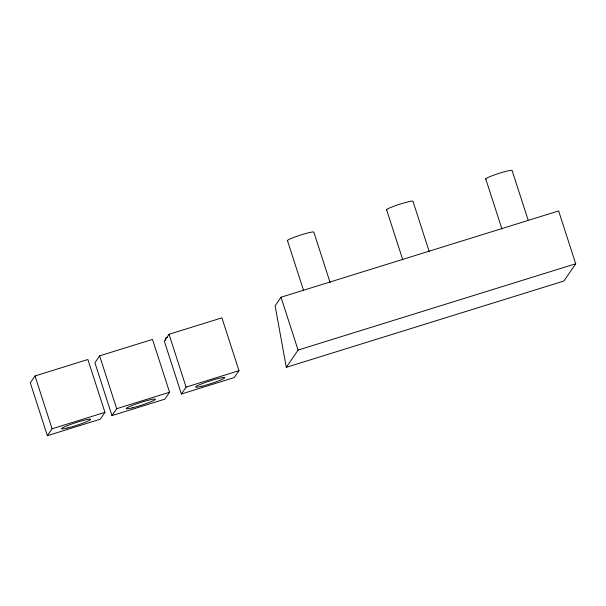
<?xml version="1.0" encoding="UTF-8"?>
<svg xmlns="http://www.w3.org/2000/svg" width="606" height="606" viewBox="0 0 606 606"><rect width="100%" height="100%" fill="white"/><g stroke="black" fill="none" stroke-linecap="round" stroke-linejoin="round"><path stroke-width="0.91" d="M35.012 375.947L30.3 382.84L47.366 435.676L100.24 419.238L104.952 412.345L87.885 359.51L35.012 375.947L52.078 428.783L47.366 435.676M99.619 355.858L94.915 362.759L111.974 415.595L164.855 399.157L169.566 392.256L152.5 339.421L99.619 355.858L116.685 408.694L111.974 415.595M169.036 334.285L164.324 341.178L181.391 394.014L234.264 377.576L238.976 370.683L221.91 317.847L169.036 334.285L186.103 387.12L181.391 394.014M281.017 297.235L275.124 305.856L286.305 367.312L563.921 281.01L575.7 263.769L558.634 210.933L281.017 297.235L298.076 350.071L286.305 367.312M167.37 337.542L166.097 337.603L165.271 338.815L165.771 340.367M298.076 350.071L575.7 263.769M52.078 428.783L104.952 412.345M116.685 408.694L169.566 392.256M186.103 387.12L238.976 370.683M528.076 219.887L512.168 170.634A13.938 1.288 -17.9 0 0 498.39 173.574A13.938 1.288 -17.9 0 0 485.876 179.156M485.724 178.853L501.927 229M429.222 251.604L413.019 201.457A13.938 1.288 -17.9 0 0 399.248 204.389A13.938 1.288 -17.9 0 0 386.734 209.979M386.583 209.676L402.785 259.822M330.081 282.426L313.878 232.272A13.938 1.288 -17.9 0 0 300.106 235.211A13.938 1.288 -17.9 0 0 287.585 240.802M287.441 240.491L303.636 290.645M67.774 427.912A15.317 1.417 -17.9 0 0 90.68 419.496A15.317 1.417 -17.9 0 0 70.016 424.624A15.317 1.417 -17.9 0 0 67.774 427.912M132.388 407.823A15.317 1.417 -17.9 0 0 155.295 399.407A15.317 1.417 -17.9 0 0 134.63 404.543A15.317 1.417 -17.9 0 0 132.388 407.823M201.806 386.242A15.317 1.417 -17.9 0 0 224.705 377.833A15.317 1.417 -17.9 0 0 204.04 382.962A15.317 1.417 -17.9 0 0 201.806 386.242"/></g></svg>
